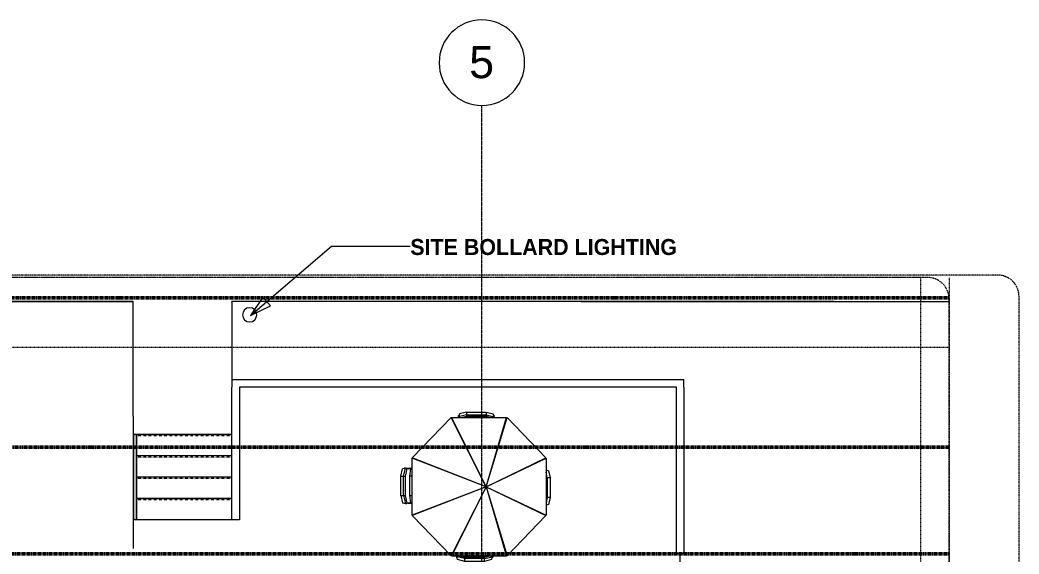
# Model space of a CAD drawing. Header units: inches. Extents: x -4266 to -1814, y 9706 to 12441.
# Drawn here: x -2433 to -1872, y 12125 to 12425 of the extents above; entities that cross this region are included whole.
import ezdxf

# ---------------------------------------------------------------- set-up
doc = ezdxf.new("R2010")
doc.units = ezdxf.units.IN
doc.header["$MEASUREMENT"] = 0
for name, pattern in [('Aligning Line 1_8_', [0.25, 0.125, -0.125]), ('Dash Dot 3_16_', [0.3125, 0.1875, -0.0625, 0, -0.0625]), ('Double Dash 3_8_', [1, 0.375, -0.125, 0.125, -0.125, 0.125, -0.125]), ('Grid Line 1_2_', [0.875, 0.5, -0.125, 0.125, -0.125]), ('Overhead 1_16_', [0.101562, 0.0625, -0.039062])]:
    doc.linetypes.add(name, pattern=pattern)
for name, color, linetype, lineweight in [('A-ANNO-SYMB-1', 150, 'Dash Dot 3_16_', 9), ('A-FLOR-2', 10, 'Continuous', 13), ('A-FLOR-HRAL-1', 7, 'Continuous', 9), ('A-WALL-4', 10, 'Continuous', 13), ('C-PROP-LINE-1', 250, 'Double Dash 3_8_', 50), ('C-TOPO', 7, 'Continuous', 9), ('E-LITE-EQPM-2', 7, 'Continuous', 9), ('G-ANNO-SYMB-1', 147, 'Aligning Line 1_8_', 9), ('G-ANNO-TEXT', 231, 'Continuous', 9), ('I-FURN', 30, 'Continuous', 9), ('S-GRID-1', 1, 'Grid Line 1_2_', 9), ('S-GRID-IDEN', 1, 'Continuous', 9), ('S-GRID-IDEN-1', 147, 'Continuous', 9), ('S-STRS-1', 7, 'Continuous', 9), ('S-STRS-3', 7, 'Overhead 1_16_', 9)]:
    doc.layers.add(name, color=color, linetype=linetype, lineweight=lineweight)
doc.styles.add('Arial', font='arial.ttf', dxfattribs={"height": 18})
doc.styles.add('Century Gothic_B', font='GOTHICB.TTF', dxfattribs={"height": 9})

# ---------------------------------------------------------------- blocks, each defined once
blk = doc.blocks.new('Outdoor Table01 - 02ZUTB01_dwg-2525485-FLOOR PLAN - 1ST FLOOR')
at = {"layer": 'I-FURN'}
for p, q in [((-11, 40.99), (-11.5, 39.37)), ((-7, 40.37), (-11.5, 39.37)), ((-11.42, 39.62), (-11.5, 40)), ((-11.5, 39.5), (-11.5, 40)), ((-11.49, 39.42), (-11.5, 39.5)), ((-11.5, 39.37), (-11.5, 39)), ((-7, 41.99), (-11, 40.99)), ((-7, 39.5), (-9.25, 39)), ((-7, 41.99), (4, 41.99)), ((-7, 41.99), (-7, 40.37)), ((-7, 40.37), (4, 40.37)), ((-7, 40.37), (-7, 39.5)), ((4, 39.5), (-7, 39.5)), ((4, 41.99), (8, 40.99)), ((4, 41.99), (4, 40.37)), ((4, 40.37), (8.5, 39.37)), ((4, 40.37), (4, 39.5)), ((6.25, 39), (4, 39.5)), ((8.5, 39.37), (8, 40.99)), ((8.5, 40), (8.42, 39.62)), ((8.5, 39.5), (8.49, 39.42)), ((8.5, 39.5), (8.5, 40)), ((8.5, 39.37), (8.5, 39)), ((-37.47, 16.26), (-15.64, 38.89)), ((4, 0), (-15.64, 38.89)), ((-15.38, 39), (4, 0)), ((-15.38, 39), (15.49, 39)), ((-11.42, 39), (-11.46, 39.24)), ((4, 0), (15.49, 39)), ((4, 0), (15.74, 38.89)), ((8.46, 39.24), (8.42, 39)), ((15.74, 38.89), (37.57, 16.26)), ((-11.5, 30.7), (-11.5, 31.19)), ((-7.56, 23.27), (-7.74, 23.24)), ((10.22, 20.61), (10.1, 20.71)), ((4, 0), (-37.57, 16)), ((-37.57, -16), (-37.57, 16)), ((4, 0), (-37.47, 16.26)), ((4, 0), (37.57, 16.26)), ((4, 0), (37.68, 16)), ((37.68, 16), (37.68, -16)), ((-43.99, 6), (-42.99, 10)), ((-43.99, -5), (-43.99, 6)), ((-43.99, 6), (-42.37, 6)), ((-41.37, 10.5), (-42.99, 10)), ((-42.37, 6), (-41.37, 10.5)), ((-42.37, -5), (-42.37, 6)), ((-42.37, 6), (-41.5, 6)), ((-41.5, 10.5), (-42, 10.5)), ((-42, 10.5), (-41.62, 10.42)), ((-41.42, 10.49), (-41.5, 10.5)), ((-40.56, 10.23), (-41.5, 6)), ((-41.5, 6), (-41.5, -5)), ((-41.37, 10.5), (-40.5, 10.5)), ((-38.5, 10), (-41.24, 10.46)), ((-40.56, 10.21), (-39.5, 10)), ((-40.5, 10.5), (-40.54, 10.34)), ((-39.7, 10.2), (-40, 10.5)), ((-40, 10.5), (-39, 10.5)), ((-38.5, 10), (-39.5, 10)), ((-38.5, 10), (-39, 10.5)), ((-39, 10.5), (-37.57, 10.5)), ((-39, 10.5), (-37.57, 10.5)), ((-38.5, 10), (-39, 6)), ((-39, 6), (-39, -5)), ((-37.57, 6), (-39, 6)), ((-37.57, 10.31), (-38.5, 10)), ((-23.32, 10.71), (-23.39, 10.54)), ((20.51, 7.84), (20.45, 7.97)), ((23.61, 9.5), (24, 9.5)), ((37.68, 9.44), (38, 9.5)), ((37.68, 9.5), (38, 9.5)), ((38.99, 9), (37.68, 9.4)), ((38.37, 5), (37.68, 8.11)), ((38.99, 9), (39.99, 5)), ((4, 0), (-37.57, -16)), ((4, 0), (-37.47, -16.26)), ((4, 0), (-15.64, -38.89)), ((4, 0), (-15.38, -39)), ((4, 0), (15.49, -39)), ((4, 0), (37.68, -16)), ((4, 0), (37.57, -16.26)), ((4, 0), (15.74, -38.89)), ((38.37, 5), (37.68, 5)), ((39.99, 5), (38.37, 5)), ((38.37, 5), (38.37, -6)), ((39.99, 5), (39.99, -6)), ((-43.99, -5), (-42.99, -9)), ((-43.99, -5), (-42.37, -5)), ((-42.37, -5), (-41.37, -9.5)), ((-42.37, -5), (-41.5, -5)), ((-41.5, -5), (-40.56, -9.23)), ((-39, -5), (-38.5, -9)), ((-39, -5), (-37.57, -5)), ((-42.99, -9), (-41.37, -9.5)), ((-41.62, -9.42), (-42, -9.5)), ((-41.5, -9.5), (-42, -9.5)), ((-41.42, -9.49), (-41.5, -9.5)), ((-41.37, -9.5), (-40.5, -9.5)), ((-38.5, -9), (-41.24, -9.46)), ((-39.5, -9), (-40.56, -9.21)), ((-40.54, -9.34), (-40.5, -9.5)), ((-40, -9.5), (-39.7, -9.2)), ((-39, -9.5), (-40, -9.5)), ((-39.5, -9), (-38.5, -9)), ((-39, -9.5), (-38.5, -9)), ((-37.57, -9.5), (-39, -9.5)), ((-37.57, -9.5), (-39, -9.5)), ((-37.57, -9.31), (-38.5, -9)), ((-23.39, -10.54), (-23.32, -10.71)), ((20.45, -7.97), (20.51, -7.84)), ((25.68, -10.5), (26.1, -10.5)), ((38.37, -6), (37.68, -9.11)), ((38.37, -6), (37.68, -6)), ((38.99, -10), (37.68, -10.4)), ((38, -10.5), (37.68, -10.44)), ((37.68, -10.5), (38, -10.5)), ((39.99, -6), (38.37, -6)), ((39.99, -6), (38.99, -10)), ((-15.64, -38.89), (-37.47, -16.26)), ((37.57, -16.26), (15.74, -38.89)), ((10.1, -20.71), (10.22, -20.61)), ((-8, -23.77), (-8, -24.14)), ((-7.74, -23.24), (-7.56, -23.27)), ((-12.5, -32.68), (-12.5, -33.2)), ((15.49, -39), (-15.38, -39)), ((-12.5, -39.37), (-12.5, -39)), ((-12.42, -39), (-12.46, -39.24)), ((-10.25, -39), (-8, -39.5)), ((3, -39.5), (5.25, -39)), ((7.42, -39), (7.46, -39.24)), ((7.5, -39.37), (7.5, -39)), ((-12, -40.99), (-12.5, -39.37)), ((-8, -40.37), (-12.5, -39.37)), ((-12.49, -39.42), (-12.5, -39.5)), ((-12.5, -39.5), (-12.5, -40)), ((-12.5, -40), (-12.42, -39.62)), ((-8, -41.99), (-12, -40.99)), ((-8, -39.5), (3, -39.5)), ((-8, -40.37), (-8, -39.5)), ((3, -40.37), (-8, -40.37)), ((-8, -41.99), (-8, -40.37)), ((3, -41.99), (-8, -41.99)), ((3, -40.37), (7.5, -39.37)), ((3, -40.37), (3, -39.5)), ((3, -41.99), (3, -40.37)), ((7, -40.99), (3, -41.99)), ((7, -40.99), (7.5, -39.37)), ((7.42, -39.62), (7.5, -40)), ((7.49, -39.42), (7.5, -39.5)), ((7.5, -39.5), (7.5, -40))]:
    blk.add_line(p, q, dxfattribs=at)

msp = doc.modelspace()

# ---------------------------------------------------------------- linework, layer by layer
at = {"layer": 'A-ANNO-SYMB-1'}
for p, q in [((-1922.95638, 12280.04045), (-4059.96446, 12280.04045)), ((-1883.64479, 12281.42614), (-4015.08301, 12281.42614)), ((-1910.95638, 9718.24032), (-1910.95638, 12268.04045)), ((-1871.64479, 11082.38095), (-1871.64479, 12269.42614))]:
    msp.add_line(p, q, dxfattribs=at)
for centre in [(-1922.95638, 12268.04045), (-1883.64479, 12269.42614)]:
    msp.add_arc(centre, 12, 0, 90, dxfattribs=at)
at = {"layer": 'A-FLOR-2'}
for p, q in [((-2369.12374, 12143.7894), (-2369.12374, 12127.71208)), ((-2368.87374, 12143.7894), (-2369.12374, 12143.7894)), ((-2313.64874, 12143.7894), (-2367.37374, 12143.7894)), ((-2061.92374, 12087.1894), (-2061.92374, 12124.68951))]:
    msp.add_line(p, q, dxfattribs=at)
at = {"layer": 'A-FLOR-HRAL-1'}
for p, q in [((-2368.87374, 12191.7894), (-2368.87374, 12143.7894)), ((-2367.37374, 12191.7894), (-2368.87374, 12191.7894)), ((-2368.87374, 12191.7894), (-2368.87374, 12143.7894)), ((-2367.37374, 12143.7894), (-2367.37374, 12191.7894)), ((-2367.37374, 12191.7894), (-2367.37374, 12143.7894)), ((-2367.37374, 12143.7894), (-2368.87374, 12143.7894))]:
    msp.add_line(p, q, dxfattribs=at)
at = {"layer": 'A-FLOR-HRAL-1', "flags": 128}
for points in [[(-2368.20594, 12191.7894), (-2368.12374, 12191.7894), (-2368.04153, 12191.7894)], [(-2368.04153, 12143.7894), (-2368.12374, 12143.7894), (-2368.20594, 12143.7894)]]:
    msp.add_lwpolyline(points, dxfattribs=at)
at = {"layer": 'A-WALL-4'}
for p, q in [((-2313.64874, 12222.7144), (-2059.79874, 12222.7144)), ((-2313.64874, 12222.7144), (-2313.64874, 12218.4644)), ((-2059.79874, 12218.4644), (-2059.79874, 12222.7144)), ((-2313.64874, 12143.7894), (-2313.64874, 12218.4644)), ((-2064.04874, 12218.4644), (-2309.39874, 12218.4644)), ((-2309.39874, 12218.4644), (-2309.39874, 12143.7894)), ((-2064.04874, 12124.68951), (-2064.04874, 12218.4644)), ((-2059.79874, 12218.4644), (-2059.79874, 12124.68951)), ((-2309.39874, 12143.7894), (-2313.64874, 12143.7894)), ((-2059.79874, 12124.68951), (-2064.04874, 12124.68951))]:
    msp.add_line(p, q, dxfattribs=at)
at = {"layer": 'C-PROP-LINE-1'}
for p, q in [((-3989.61052, 12268.68951), (-1910.89642, 12268.68951)), ((-3929.52303, 12184.68951), (-1910.89642, 12184.68951)), ((-3869.44796, 12124.68951), (-1910.89642, 12124.68951))]:
    msp.add_line(p, q, dxfattribs=at)
at = {"layer": 'C-TOPO'}
for p, q in [((-2369.12366, 12266.58911), (-2584.06274, 12266.58911)), ((-2584.06274, 12266.58911), (-2369.12366, 12266.58911)), ((-2369.12366, 12202.2085), (-2369.12366, 12266.58911)), ((-2369.12366, 12202.2085), (-2369.12366, 12266.58911)), ((-2196.21057, 12266.58911), (-2313.64874, 12266.58911)), ((-2313.64874, 12266.2207), (-2313.64874, 12266.58911)), ((-2196.21057, 12266.58911), (-2313.64874, 12266.58911)), ((-2313.64874, 12266.2207), (-2313.64874, 12266.58911)), ((-2313.64874, 12266.2207), (-2313.64874, 12222.7144)), ((-2313.64874, 12266.2207), (-2313.64874, 12222.7144)), ((-2117.52429, 12266.58911), (-2196.21057, 12266.58911)), ((-2117.52429, 12266.58911), (-2196.21057, 12266.58911)), ((-1975.59119, 12266.58911), (-2117.52429, 12266.58911)), ((-2117.52429, 12266.58911), (-1975.59119, 12266.58911)), ((-1975.59119, 12266.58911), (-1910.89642, 12266.58911)), ((-1975.59119, 12266.58911), (-1910.89642, 12266.58911)), ((-2369.12366, 12202.2085), (-2369.12366, 12191.7894)), ((-2369.12366, 12202.2085), (-2369.12366, 12191.7894))]:
    msp.add_line(p, q, dxfattribs=at)
at = {"layer": 'E-LITE-EQPM-2'}
for start, end in [(0, 180), (180, 0)]:
    msp.add_arc((-2303.72089, 12259.07606), 4, start, end, dxfattribs=at)
at = {"layer": 'G-ANNO-SYMB-1'}
for p, q in [((-1926.94838, 12280.05907), (-4071.96446, 12280.05907)), ((-1926.94838, 12280.05907), (-1926.94838, 9756.52836)), ((-1910.95638, 12280.10057), (-1910.95638, 9706.24032)), ((-1910.89642, 12240.74859), (-4009.5295, 12240.74859))]:
    msp.add_line(p, q, dxfattribs=at)
at = {"layer": 'G-ANNO-TEXT'}
for p, q in [((-2303.31092, 12258.69523), (-2257.76735, 12297.73257)), ((-2257.76735, 12297.73257), (-2213.52105, 12297.69534)), ((-2296.29239, 12268.94603), (-2303.31092, 12258.69523)), ((-2292.10729, 12264.06342), (-2296.29239, 12268.94603)), ((-2303.31092, 12258.69523), (-2292.10729, 12264.06342))]:
    msp.add_line(p, q, dxfattribs=at)
at = {"layer": 'S-GRID-1'}
msp.add_line((-2173.32374, 9836.17969), (-2173.32374, 12376.79045), dxfattribs=at)
at = {"layer": 'S-GRID-IDEN-1'}
for start, end in [(0, 180), (180, 0)]:
    msp.add_arc((-2173.32374, 12400.79045), 24, start, end, dxfattribs=at)
at = {"layer": 'S-STRS-1'}
for p, q in [((-2368.87374, 12191.7894), (-2369.12374, 12191.7894)), ((-2369.12374, 12191.7894), (-2369.12374, 12179.7894)), ((-2313.64874, 12191.7894), (-2367.37374, 12191.7894)), ((-2369.12374, 12179.7894), (-2369.12374, 12167.7894)), ((-2368.87374, 12179.7894), (-2369.12374, 12179.7894)), ((-2313.64874, 12179.7894), (-2367.37374, 12179.7894)), ((-2369.12374, 12167.7894), (-2369.12374, 12155.7894)), ((-2368.87374, 12167.7894), (-2369.12374, 12167.7894)), ((-2313.64874, 12167.7894), (-2367.37374, 12167.7894)), ((-2369.12374, 12155.7894), (-2369.12374, 12143.7894)), ((-2368.87374, 12155.7894), (-2369.12374, 12155.7894)), ((-2313.64874, 12155.7894), (-2367.37374, 12155.7894)), ((-2368.87374, 12143.7894), (-2369.12374, 12143.7894)), ((-2313.64874, 12143.7894), (-2367.37374, 12143.7894))]:
    msp.add_line(p, q, dxfattribs=at)
at = {"layer": 'S-STRS-3'}
for p, q in [((-2368.87374, 12191.0394), (-2369.12374, 12191.0394)), ((-2313.64874, 12191.0394), (-2367.37374, 12191.0394)), ((-2368.87374, 12179.0394), (-2369.12374, 12179.0394)), ((-2313.64874, 12179.0394), (-2367.37374, 12179.0394)), ((-2368.87374, 12167.0394), (-2369.12374, 12167.0394)), ((-2313.64874, 12167.0394), (-2367.37374, 12167.0394)), ((-2368.87374, 12155.0394), (-2369.12374, 12155.0394)), ((-2313.64874, 12155.0394), (-2367.37374, 12155.0394))]:
    msp.add_line(p, q, dxfattribs=at)

# ---------------------------------------------------------------- block references
msp.add_blockref('Outdoor Table01 - 02ZUTB01_dwg-2525485-FLOOR PLAN - 1ST FLOOR', (-2174.92374, 12162.4644))

# ---------------------------------------------------------------- texts
at = {"layer": 'G-ANNO-TEXT', "insert": (-2213.52105, 12301.69771), "char_height": 9, "width": 172.104, "attachment_point": 1, "style": 'Century Gothic_B'}
msp.add_mtext('SITE BOLLARD LIGHTING', dxfattribs=at)
at = {"layer": 'S-GRID-IDEN', "insert": (-2180.45276, 12410.07839), "char_height": 18, "width": 16.968, "attachment_point": 1, "style": 'Arial'}
msp.add_mtext('5', dxfattribs=at)

doc.saveas('drawing.dxf')
